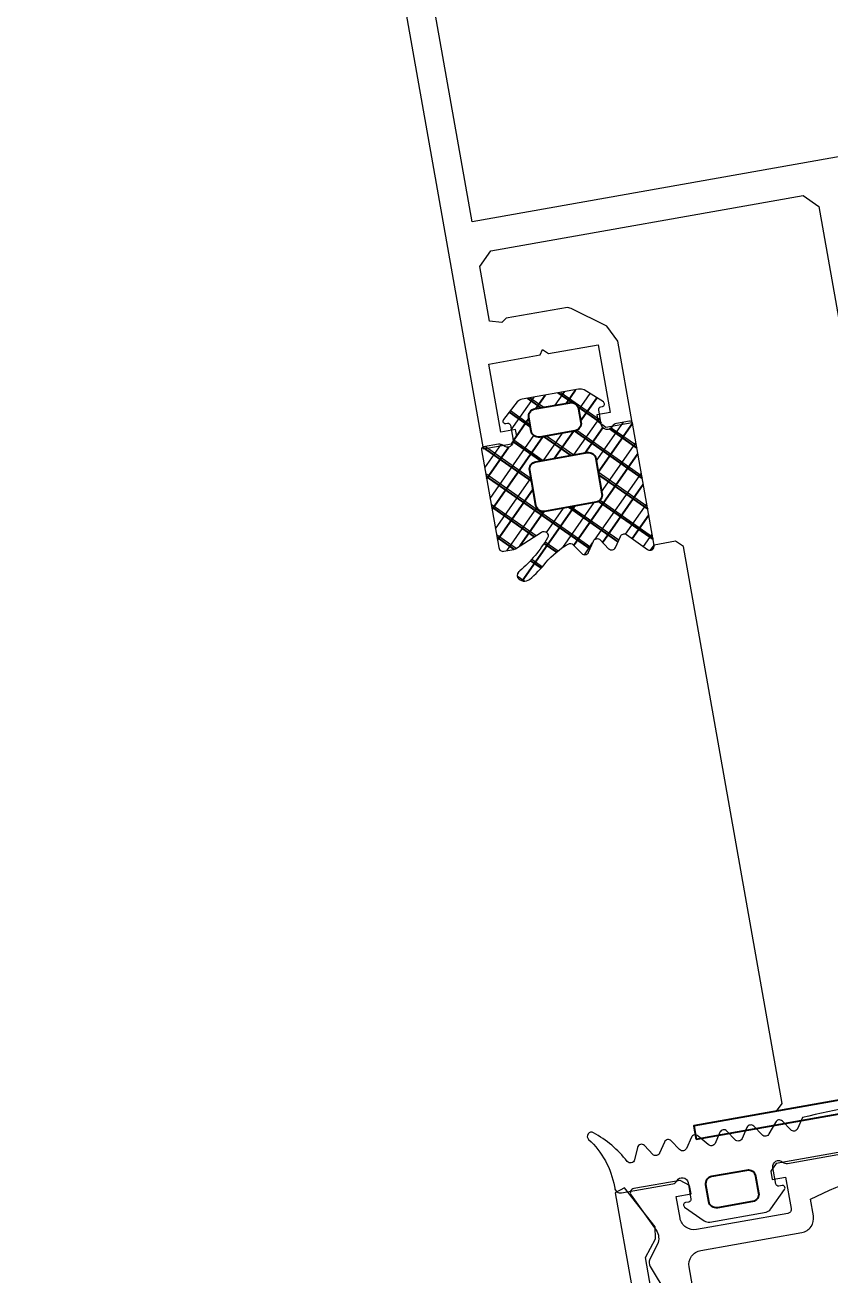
# Model space of a CAD drawing. Header units: millimetres. Extents: x 0 to 8967983, y -224399 to 13801.
# Drawn here: x 69153.3 to 69211.6, y -193892.6 to -193802 of the extents above; entities that cross this region are included whole.
import ezdxf
from ezdxf import colors
from ezdxf.entities.mleader import LeaderData, LeaderLine
from ezdxf.math import Vec2, Vec3

# ---------------------------------------------------------------- set-up
doc = ezdxf.new("R2010")
doc.units = ezdxf.units.MM
doc.header["$LTSCALE"] = 10
doc.layers.add('013', color=7, linetype='Continuous', lineweight=13)
doc.layers.add('АР_Перегородки витражные', color=152, linetype='Continuous', lineweight=13)
doc.layers.add('Архитектура', color=251, linetype='Continuous')
doc.layers.get('0').off()
doc.layers.get('0').freeze()
doc.styles.add('ISOCPEUR', font='isocpeur.TTF', dxfattribs={"width": 0.7})
doc.styles.add('ГОСТ 2.304', font='isocpeur.TTF', dxfattribs={"width": 0.7})
doc.dimstyles.new('СПДС', dxfattribs={"dimscale": 100, "dimtxt": 2.5, "dimasz": 1, "dimexe": 1.5, "dimexo": 0, "dimgap": 1, "dimtad": 1, "dimdec": 0, "dimrnd": 5, "dimtxsty": 'ГОСТ 2.304', "dimblk": 'OBLIQUE', "dimcen": 2.5, "dimdle": 1, "dimadec": 0, "dimazin": 2, "dimtfac": 0.75, "dimtdec": 0, "dimtmove": 1, "dimatfit": 3, "dimfxl": 1, "dimtolj": 1, "dimarcsym": 1})

# ---------------------------------------------------------------- blocks, each defined once
blk = doc.blocks.new('_DOTSMALL')
at = {"color": 0, "linetype": 'ByBlock', "const_width": 0.5}
blk.add_lwpolyline([(-0.0625, 0, 1), (0.0625, 0, 1)], format="xyb", close=True, dxfattribs=at)
blk = doc.blocks.new('стойка витр.')
h = blk.add_hatch()
h.set_pattern_fill('ANSI37', scale=0.5, angle=-69.23283665521843)
h.set_pattern_definition([(335.7671633447816, (-69115.31625940584, 318510.9409690977), (0.6515825639889636, 1.447617495164233), []), (65.76716334478155, (-69115.31625940584, 318510.9409690977), (-1.447617495164233, 0.6515825639889636), [])])
edge = h.paths.add_edge_path()
edge.add_line((-22.69442369043827, 14.13646889062511), (-23.03581465108437, 15.03674084689555))
edge.add_arc((-23.43472203482704, 14.88552442783714), 0.426606969231953, 20.76054121617168, 72.29995807937499)
edge.add_arc((-23.17519432072194, 15.69843630689562), 0.4267278803337561, 110.7639791014305, 252.28796188313498, ccw=False)
edge.add_line((-23.32647754022037, 16.09744767434313), (-22.30045238576713, 16.48652534212306))
edge.add_arc((-22.23557122191811, 16.31559297980009), 0.1828317202011609, 20.74895968860318, 110.7853670150393, ccw=False)
edge.add_line((-22.06459766681655, 16.38036551539699), (-22.02136925791274, 16.26636916297139))
edge.add_arc((-21.85036169383434, 16.33121481389334), 0.1828894349477776, 200.7666051414026, 335.7779732891441)
edge.add_line((-21.68357339510112, 16.25618009645405), (-21.08991230116226, 17.78525728297245))
edge.add_arc((-21.70321396183568, 17.95657679537892), 0.6367804192309714, 344.3928406199507, 381.7248777476984)
edge.add_line((-21.1116628201562, 18.19228116337763), (-22.58147269752226, 22.06827310883818))
edge.add_arc((-23.18057156739388, 21.852472630542), 0.6367804192296693, 19.80944894391843, 57.14148607166609)
edge.add_line((-22.83507592984824, 22.38737642259366), (-24.29334917705273, 23.13834224954917))
edge.add_arc((-24.36844682475663, 22.97158227615987), 0.1828894349476184, 65.75635339884347, 200.7677215648203)
edge.add_line((-24.53945312526776, 22.90673329312267), (-24.49622471639304, 22.79273694081348))
edge.add_arc((-24.66715707872659, 22.7278557770023), 0.1828317201976129, -69.25104032206309, 20.78536700277641, ccw=False)
edge.add_line((-24.60238454316277, 22.55688222189201), (-25.62840969761601, 22.16780455411208))
edge.add_arc((-25.77973726672901, 22.56679910380675), 0.4267278803402734, 149.2463648073436, 290.7703475895543, ccw=False)
edge.add_arc((-26.51302534269302, 23.00322659508151), 0.4266069692186295, 329.2343686070108, 380.7737854734352)
edge.add_line((-26.11415292418678, 23.1545352198882), (-26.50320860397187, 24.18050239048171))
edge.add_arc((-26.6741821590871, 24.11572985494814), 0.1828317201915107, 20.74895966852365, 110.7853670116034)
edge.add_line((-26.73906332292245, 24.28666221726598), (-33.46508004333009, 21.73609814226074))
edge.add_arc((-33.37260125833668, 21.44478009969028), 0.3056444463767395, 107.6120180140902, 200.6882886899978)
edge.add_line((-33.6585366082727, 21.33680091994756), (-33.39916615508264, 20.65282280623796))
edge.add_arc((-33.11489203283651, 20.76049792175978), 0.3039830703862393, 200.7452912846324, 225.8123610097134)
edge.add_line((-33.32677140043234, 20.54252351805917), (-31.79381202385412, 18.90709041146329))
edge.add_arc((-32.0063560722166, 18.68866847666476), 0.3047673113958362, -108.86283880448178, 45.781400895661875, ccw=False)
edge.add_arc((-28.70749382052437, 27.75544220980088), 9.952967568180252, 231.9543329511108, 250.0411665169116, ccw=False)
edge.add_arc((-35.13741779119496, 19.64784166335459), 0.4002801790554734, 42.30928712460122, 119.2250395725891)
edge.add_arc((-34.91139847875967, 19.56672148584141), 0.6024183835395109, 134.3950067436913, 228.6478049676944)
edge.add_arc((-28.53884731806517, 27.80771469972205), 11.01872594929672, 232.0873456721725, 240.8889416158169)
edge.add_arc((-36.88860151399224, 12.8729826853881), 6.091684827127049, 40.75890454826748, 60.61437004968877, ccw=False)
edge.add_arc((-32.50226594848368, 16.64775385941913), 0.3047655738188228, -34.89587558046088, 41.60271899476669, ccw=False)
edge.add_line((-32.25229934006347, 16.47340148731018), (-32.76342180219945, 15.75802363698313))
edge.add_arc((-32.51342051808022, 15.58368567090239), 0.3047857747310843, 145.1100748179471, 256.4242518685471)
edge.add_line((-32.58496309185284, 15.28741547561367), (-31.72801335877739, 15.09082250765641))
edge.add_arc((-31.79955593254474, 14.79455231235153), 0.3047857747455557, -34.88992517811971, 76.42425187022229, ccw=False)
edge.add_line((-31.54955464840168, 14.62021434627968), (-32.06065512256464, 13.90477851201285))
edge.add_arc((-31.81065383841726, 13.73044054594722), 0.304785774745541, 145.1100748233031, 256.4242518693868)
edge.add_line((-31.88219641218893, 13.4341703506434), (-31.02524667911348, 13.23757738269342))
edge.add_arc((-31.09682011228135, 12.94126594878393), 0.3048331054871362, -24.2246592297883, 76.42043308581259, ccw=False)
edge.add_line((-30.81882951050648, 12.81618818287097), (-31.59985344059533, 11.12048939903616))
edge.add_arc((-31.32187980059053, 10.99539431777895), 0.3048247429134716, 155.7710645559098, 290.7402899417831)
edge.add_line((-31.21393143609748, 10.71032366952568), (-22.80062470957637, 13.90072279884771))
edge.add_arc((-22.86539724513609, 14.07169635396312), 0.1828317202009504, 290.7489596761703, 380.7489600455551)
edge = h.paths.add_edge_path(flags=16)
edge.add_line((-23.10434971895302, 21.04022295145114), (-22.19142218885827, 18.63276889372355))
edge.add_arc((-22.69773797682865, 18.4407695405971), 0.5414973949605305, -69.23283665472542, 20.767163345274582, ccw=False)
edge.add_line((-22.5057386237022, 17.93445375262672), (-23.43116100440966, 17.58352553217992))
edge.add_arc((-23.62316035752519, 18.08984132014666), 0.5414973949532591, 200.7671633443313, 290.7671633443313, ccw=False)
edge.add_line((-24.12947614549194, 17.89784196703113), (-25.04240367558668, 20.30529602475872))
edge.add_arc((-24.53608788761267, 20.4972953778888), 0.541497394965222, 110.76716334549809, 200.7671633454981, ccw=False)
edge.add_line((-24.72808724074275, 21.00361116586282), (-23.80266486003529, 21.35453938630963))
edge.add_arc((-23.6106655069234, 20.84822359833925), 0.5414973949553709, 20.767163343835023, 110.767163343835, ccw=False)
edge = h.paths.add_edge_path(flags=16)
edge.add_line((-26.85119390953332, 20.26120087689196), (-25.51269974335446, 16.73149769075098))
edge.add_arc((-26.01901553132848, 16.5394983376209), 0.541497394965222, -69.23283665450191, 20.76716334549809, ccw=False)
edge.add_line((-25.82701617819839, 16.03318254964688), (-28.23444912247942, 15.12026302596496))
edge.add_arc((-28.4264484756095, 15.62657881394625), 0.5414973949720253, 200.7671633452251, 290.76716334522513, ccw=False)
edge.add_line((-28.9327642635908, 15.43457946081617), (-30.27125842979876, 18.96428264696442))
edge.add_arc((-29.76494264181383, 19.15628200007632), 0.5414973949689773, 110.76716334328901, 200.767163343289, ccw=False)
edge.add_line((-29.95694199492573, 19.66259778806125), (-27.5495090506447, 20.57551731175045))
edge.add_arc((-27.35750969751825, 20.06920152376551), 0.541497394974137, 20.767163344728715, 110.76716334472869, ccw=False)
at = {"lineweight": 0, "ltscale": 100, "transparency": 33554687}
for points in [[(65.92687011216185, 59.2824299609274), (-26.6419368966599, 24.17953274302999), (-25.90703195796232, 22.24153677027789), (-25.27813291337225, 21.95846499659092), (-24.82208952034125, 22.13140062004823), (-25.21116718812846, 23.15742577453057), (-20.53714279274573, 24.92985650197079), (-19.19699615391437, 21.39579562939616), (-18.76855027934653, 21.29748815141647), (-18.98085410959902, 20.82581386800302), (-17.68393587967148, 17.40574934773758), (-22.35796027505421, 15.63331862029736), (-22.70380953396671, 16.54534742246324), (-23.1598529269977, 16.37241179900593), (-23.44292470067739, 15.74351275440858), (-22.75122618288151, 13.91945515007683), (-17.16517298531835, 16.03773513642955), (-16.24131551088067, 17.04008095841709), (-15.46667035139399, 19.81128934778826), (-15.4391308168415, 20.08251046122314), (-17.03864790883381, 24.30054944750736), (-17.39634782800567, 24.5561396704943), (-17.47095398549573, 25.44057095424068), (-13.70890040838276, 26.86717441076325), (-12.4510803312005, 26.30097287951503), (-4.305940852005733, 4.821667629301373), (-4.8720624113339, 3.563811556159635), (-32.68827406296623, -6.984337978748954)], [(-69.8438361948356, -5.633594956780144), (-69.21493715024553, -5.916666730459838), (-30.90838462579995, 8.609511357899464), (-30.62531285212026, 9.238410402496811), (-31.1873041553481, 10.72042096611403)], [(-87.1591497787449, -0.2033993985096458), (-82.02911098225741, 1.741955958394101), (-80.54324021661887, 1.262233232868311), (-79.70200834979187, 1.450846736610401), (-77.34320693471818, 4.170836259007046), (-77.83057009245385, 4.768357554989052), (-90.48468705118285, -0.0301937209587777)]]:
    blk.add_lwpolyline(points, dxfattribs=at)
blk.add_lwpolyline([(63.8117502759269, 56.26367979055794), (85.07351613373612, 0.1949089383633691), (10.63088292890461, -28.03438542609365), (-10.63088292890461, 28.03438542610093)], close=True, dxfattribs=at)
at = {"color": 7, "lineweight": 0, "ltscale": 100, "transparency": 33554687}
blk.add_lwpolyline([(-22.69442369043827, 14.13646889062511), (-23.03581465108437, 15.03674084689555, 0.2287523810762611), (-23.30501911480678, 15.29193636016134, -0.7101639231358212), (-23.32647754022037, 16.09744767434313), (-22.30045238576713, 16.48652534212306, -0.4143996870914876), (-22.06459766681655, 16.38036551539699), (-22.02136925791274, 16.26636916297139, 0.6682503890445888), (-21.68357339510112, 16.25618009645405), (-21.08991230116226, 17.78525728297245, 0.1643479059441302), (-21.1116628201562, 18.19228116337763), (-22.58147269752226, 22.06827310883818, 0.1643479059441302), (-22.83507592984824, 22.38737642259366), (-24.29334917705273, 23.13834224954917, 0.6682503891596868), (-24.53945312526776, 22.90673329312267), (-24.49622471639304, 22.79273694081348, -0.4143996870833266), (-24.60238454316277, 22.55688222189201), (-25.62840969761601, 22.16780455411208, -0.7101639231391418), (-26.14645609946456, 22.78500538597291, 0.2287523810910513), (-26.11415292418678, 23.1545352198882), (-26.50320860397187, 24.18050239048171, 0.4143996871765861), (-26.73906332292245, 24.28666221726598), (-33.46508004333009, 21.73609814226074, 0.4300281847644905), (-33.6585366082727, 21.33680091994756), (-33.39916615508264, 20.65282280623796, 0.1098139781175365), (-33.32677140043234, 20.54252351805917), (-31.79381202385412, 18.90709041146329, -0.8000358277039689), (-32.10488848172827, 18.40026861818478, -0.07908294790216032), (-34.84140179419774, 19.91728321780829, 0.3488032577412263), (-35.33285102594527, 19.99716969329165, 0.4361245879823007), (-35.30940773655311, 19.11450854978466, 0.03842309887939363), (-33.89950172111276, 18.18089248692559, -0.08685322061285544), (-32.2743724368047, 16.85010652759956, -0.3467629046601076), (-32.25229934006347, 16.47340148731018), (-32.76342180219945, 15.75802363698313, 0.5278770357902526), (-32.58496309185284, 15.28741547561367), (-31.72801335877739, 15.09082250765641, -0.5278770357776507), (-31.54955464840168, 14.62021434627968), (-32.06065512256464, 13.90477851201285, 0.5278770357650493), (-31.88219641218893, 13.4341703506434), (-31.02524667911348, 13.23757738269342, -0.4697389635461835), (-30.81882951050648, 12.81618818287097), (-31.59985344059533, 11.12048939903616, 0.667984424932516), (-31.21393143609748, 10.71032366952568), (-22.80062470957637, 13.90072279884771, 0.4142135642613711)], format="xyb", close=True, dxfattribs=at)
for points in [[(-26.73906332292245, 24.28666221726598), (-26.73906332292245, 24.28666221726598)], [(-22.80062470957637, 13.90072279884771), (-22.80062470957637, 13.90072279884771)], [(-72.00534459005576, 0.06645459306309931), (-72.91737339223619, -0.2793946658493951)]]:
    blk.add_lwpolyline(points, dxfattribs=at)
at = {"color": 7}
for points in [[(-23.10434971895302, 21.04022295145114), (-22.19142218885827, 18.63276889372355, -0.414213562373095), (-22.5057386237022, 17.93445375262672), (-23.43116100440966, 17.58352553217992, -0.414213562373095), (-24.12947614549194, 17.89784196703113), (-25.04240367558668, 20.30529602475872, -0.414213562373095), (-24.72808724074275, 21.00361116586282), (-23.80266486003529, 21.35453938630963, -0.414213562373095)], [(-26.85119390953332, 20.26120087689196), (-25.51269974335446, 16.73149769075098, -0.414213562373095), (-25.82701617819839, 16.03318254964688), (-28.23444912247942, 15.12026302596496, -0.414213562373095), (-28.9327642635908, 15.43457946081617), (-30.27125842979876, 18.96428264696442, -0.414213562373095), (-29.95694199492573, 19.66259778806125), (-27.5495090506447, 20.57551731175045, -0.414213562373095)], [(-75.33468511578394, -1.905527627641277), (-74.42175758568919, -4.312981685368868, -0.414213562373095), (-74.73607402053312, -5.011296826465696), (-75.88953189010499, -5.44869808882504, -0.414213562373095), (-76.58784703121637, -5.134381653973833), (-77.50077456128201, -2.726927596246242, -0.414213562373095), (-77.18645812643808, -2.028612455142138), (-76.03300025686622, -1.591211192782794, -0.414213562373095)]]:
    blk.add_lwpolyline(points, format="xyb", close=True, dxfattribs=at)
at = {"color": 7, "lineweight": 0, "ltscale": 100, "transparency": 33554687}
blk.add_lwpolyline([(-67.28408048482379, -14.56993261339812, 0.03540799054371244), (-69.94453478069045, -7.554127657436766), (-70.80145552181057, -7.357523695485725, -0.527867958552825), (-70.9799117797229, -6.88692200143123), (-70.46881830951315, -6.171555145097955, 0.5278679585528249), (-70.64727456742548, -5.700953451043461), (-71.54744570542243, -5.39029515288712, -0.527867958552825), (-71.72590196330566, -4.91969345882535), (-71.21480849309592, -4.20432660249935, 0.5278679585528249), (-71.39326475097914, -3.733724908495788), (-72.25018549209926, -3.537120946544746, -0.527867958552825), (-72.4286417500116, -3.066519252482976), (-71.91757026780397, -2.351094412268139, 0.5278679585717272), (-72.0960265256872, -1.880492718206369), (-72.95294726680731, -1.683888756255328, -0.5278679585717273), (-73.13140352474875, -1.213287062200834), (-72.66353846338461, -0.3839238536165794, 0.5278679585528249), (-72.84199472126784, 0.08667784044519067), (-73.69893745039008, 0.2833397862850688, -0.5278679585717273), (-73.8773937083024, 0.753941480339563), (-73.36630023809266, 1.469308336665563, 0.5278679585717272), (-73.5447564960632, 1.939910030763713), (-74.40167723721243, 2.136513992714754, -0.5278679585528251), (-74.58013349509565, 2.607115686776524), (-74.06369480097783, 3.308391450875206, 0.5779496213016146), (-74.28822709678207, 3.786457927264564), (-75.21591578132939, 3.825837128097191, -0.615333828900983), (-75.41972296024323, 4.330405631961185, 0.1014034095220688), (-73.83454927545972, 7.11715754520992, 0.8870851218243345), (-74.38353605600423, 7.372048574252403, -0.1649969122064492), (-77.37516639285604, 4.905523520799761), (-77.48916274512885, 4.862295111939602, 0.4143043114941015), (-77.73690205768798, 4.311953389369592), (-76.39677740688785, 0.7779505007420084, 0.2286961432583318), (-76.12757003956358, 0.5227576163306367, -0.3190489133936659), (-75.8308042481076, 0.1276532846095506, -0.3190018552396916), (-76.10608007785049, -0.2827473570214352), (-77.2460725926212, -0.7150424396677408, -0.4143996870833266), (-77.48192731157178, -0.6088826129343943), (-77.5683841292921, -0.380889908366953, 0.6683385997492722), (-77.90615079682902, -0.370689789611788), (-78.61388821495348, -1.942959389103635, 0.1988829373258806), (-78.62659800215624, -2.362689632165711), (-77.15678812476108, -6.238681577618991, 0.1988829373551211), (-76.86896414318471, -6.544446800158767), (-75.29665854779887, -7.25210424636316, 0.6683385997492723), (-75.05058378231479, -7.020506375207333), (-75.13704060006421, -6.792513670639892, -0.4143996870833266), (-75.03088077326538, -6.556658951718418), (-73.89088825849467, -6.124363869072113, -0.7102015621310012), (-73.37286607688293, -6.741579856578028, 0.2286961432583318), (-73.40517316877958, -7.111109647914418), (-70.10181337440736, -15.82230158713355, 0.414362099440266)], format="xyb", dxfattribs=at)
at = {"lineweight": 0, "ltscale": 100, "transparency": 33554687}
for points in [[(-85.63532520958688, -2.84412238272489), (-82.10129332900397, -1.503986737930973, -0.4143260923197836), (-80.76472567670862, -2.105611734441482), (-78.12768279598095, -9.059679143334506, 0.4143260923033303), (-76.7911151413573, -9.661304145942267), (-75.65109363460215, -9.228998069294903, -0.08279896819570452), (-71.78454054114991, -16.33338165576424)], [(-59.28629948117305, -43.93455252060812), (-73.55412178576807, -6.30930235532287), (-74.18304982228437, -6.026241575636959), (-74.75303158370662, -6.242383619959583), (-74.40718232482322, -7.154412422125461), (-76.57319999407628, -7.975785172551696, -0.414362099391309), (-76.9662925209559, -7.798852029714908), (-79.34394296052051, -1.52882071842032, -0.4143260923197838), (-78.74236241533072, -0.1922330582674476), (-77.26035185172805, 0.3697582449676702), (-76.87127418394084, -0.6562669095073943), (-76.3012924225186, -0.4401248651847709), (-76.06142006575828, 0.3027815256646136), (-77.27188147796551, 3.494853341355338, 0.5512236456822476), (-77.7769173583074, 3.597680757055059), (-79.92338595120236, 1.349376512123854, -0.2673491356416615), (-80.91622193696094, 1.059369939495809), (-82.0875922003761, 1.397509788286698, 0.2496293600316565), (-82.58705019962508, 1.269536347390385), (-86.19986947378493, -1.925987660470128, 0.8270430078467679)]]:
    blk.add_lwpolyline(points, format="xyb", dxfattribs=at)
blk.add_lwpolyline([(-72.91737339223619, -0.2793946658493951), (-54.81141330953687, -48.02608389785019), (-53.89938450735644, -47.68023463893769), (-72.00534459005576, 0.06645459306309931)], close=True)
at = {"color": 7, "lineweight": 0, "ltscale": 100, "transparency": 33554687}
blk.add_arc((-33.37357679728302, 21.44486016019073), 0.304760386648688, 110.7561904730667, 200.7778938289061, dxfattribs=at)
blk = doc.blocks.new('A$Cf7573d2c')
h = blk.add_hatch()
h.set_pattern_fill('ANSI37', color=5, scale=0.4999999999999999, angle=11.05056813833426)
h.set_pattern_definition([(56.05056813833426, (-325577.5326109263, -14427.20117750167), (-1.316880116997287, 0.8865568269756945), []), (146.0505681383342, (-325577.5326109263, -14427.20117750167), (-0.8865568269756945, -1.316880116997287), [])])
edge = h.paths.add_edge_path()
edge.add_line((11.41465996426996, -79.99643199487764), (10.46968452970032, -80.18098228986491))
edge.add_arc((10.55140614984776, -80.59968872998178), 0.4266069692291248, 101.043946010946, 152.583362874149)
edge.add_arc((9.793957552359752, -80.20668493908093), 0.4267278803342317, 191.0473838945442, 332.5713666762502, ccw=False)
edge.add_line((9.375137345981784, -80.28845485154307), (9.164808407542296, -79.21148187752988))
edge.add_arc((9.344238991408933, -79.17638054589366), 0.1828317201947123, 101.03236448459671, 191.0687718110337, ccw=False)
edge.add_line((9.30925168201793, -78.99692769389367), (9.428908583358862, -78.97355913252977))
edge.add_arc((9.39385494741606, -78.79406041936467), 0.182889434962051, 281.0500099214912, 416.0613780692319)
edge.add_line((9.495962937711738, -78.64232873599394), (8.089016010286286, -77.79911412490765))
edge.add_arc((7.816644230628035, -78.3747033152498), 0.6367804192914093, 64.67624541442503, 102.008282542173)
edge.add_line((7.684160098433495, -77.75185722101014), (3.615703731076792, -78.54641207955137))
edge.add_arc((3.727295635401254, -79.173338350509), 0.636780419240097, 100.0928537358094, 137.4248908635568)
edge.add_line((3.258376220357604, -78.74252065760083), (2.272063397220336, -80.0531302683521))
edge.add_arc((2.423756540580288, -80.15529550549245), 0.182889434966498, 146.039758200854, 281.0511263668317)
edge.add_line((2.458813674165867, -80.33479353558505), (2.578470575390384, -80.31142497422115))
edge.add_arc((2.613571906944562, -80.49085555806899), 0.182831720160508, 11.03236446209769, 101.06877178693532, ccw=False)
edge.add_line((2.79302475892473, -80.455868248755), (3.003353697480634, -81.53284122276818))
edge.add_arc((2.584542582461389, -81.6146576870381), 0.4267278803749458, -130.47023040168227, 11.053752380527897, ccw=False)
edge.add_arc((2.030615204991726, -82.2637684772957), 0.4266069692120041, 49.5177734016168, 101.0571902680406)
edge.add_line((1.948796800570562, -81.84508093881595), (0.8718846896663308, -82.0553979909455))
edge.add_arc((0.9068719990261886, -82.23485084292453), 0.1828317201681706, 101.0323644762739, 191.0687718193541)
edge.add_line((0.7274414151906967, -82.2699521745817), (2.106234080158174, -89.32995279858005))
edge.add_arc((2.408981151662215, -89.28796782188036), 0.3056444463306128, 187.8954228019012, 280.9716934778102)
edge.add_line((2.467152627417818, -89.58802549463871), (3.185094034764916, -89.44781412654265))
edge.add_arc((3.126941887751211, -89.14944516903338), 0.3039830702645643, 281.0286960890925, 306.0957658141734)
edge.add_line((3.306029453873634, -89.39507365001191), (5.176726684905589, -88.1601251628017))
edge.add_arc((5.356143180744712, -88.40648432158397), 0.3047673113952634, -28.579434009353804, 126.06480569078869, ccw=False)
edge.add_arc((-3.023799238718447, -83.6247018996756), 9.952967568203494, 312.237737744563, 330.32457131036375, ccw=False)
edge.add_arc((3.882285149072121, -91.33074545772703), 0.4002801790518057, 122.5926919233885, 199.5084443713766)
edge.add_arc((4.000388008000102, -91.12165952445687), 0.6024183835289821, 214.6784115371002, 308.9312097611028)
edge.add_arc((-3.046858568287144, -83.44965241108206), 11.01872594965999, 312.3707504643666, 321.172346408011)
edge.add_arc((10.26440043355916, -94.20023375649555), 6.09168482694455, 121.0423093429209, 140.8977748443422, ccw=False)
edge.add_arc((7.284082988952713, -89.23973528991692), 0.3047655738078916, 45.38752921329251, 121.88612378851909, ccw=False)
edge.add_line((7.498122293618508, -89.02278084530553), (8.116973152966239, -89.64730887029145))
edge.add_arc((8.331004110641391, -89.43031781604256), 0.3047857747129765, 225.3934796127387, 336.7076566633418)
edge.add_line((8.610949610476382, -89.55083704931894), (8.949353960924782, -88.73936053352372))
edge.add_arc((9.229299460771111, -88.8598797667927), 0.3047857747204645, 45.393479617120875, 156.7076566654631, ccw=False)
edge.add_line((9.443330418434925, -88.64288871252211), (10.06224214087706, -89.26740485119808))
edge.add_arc((10.27627309859769, -89.05041379688058), 0.304785774793757, 225.3934796157099, 336.7076566617938)
edge.add_line((10.55621859850362, -89.17093303019647), (10.8946229488356, -88.35945651440124))
edge.add_arc((11.17460388746825, -88.48001312446931), 0.3048331055327169, 56.058745561357625, 156.7038378769572, ccw=False)
edge.add_line((11.34480519453064, -88.22712038573809), (12.88436133123469, -89.28313158194942))
edge.add_arc((13.05457684253595, -89.03025848406948), 0.3048247429572407, 236.0544693444964, 371.0236947303713)
edge.add_line((13.35377701732796, -88.97197144156962), (11.6291001267964, -80.14089753731969))
edge.add_arc((11.44964727477784, -80.17588484667064), 0.1828317202052636, 11.03236447116439, 101.0323648405485)
edge = h.paths.add_edge_path(flags=16)
edge.add_line((4.540757622104138, -79.23529726907145), (7.067755079362541, -78.74178377749922))
edge.add_arc((7.171546747355023, -79.27324094260985), 0.5414973949079368, 11.050568135283015, 101.05056813528307, ccw=False)
edge.add_line((7.703003912465647, -79.16944927461736), (7.892709892010316, -80.14082399115432))
edge.add_arc((7.361252726892417, -80.24461565921229), 0.5414973949276295, -78.94943185806409, 11.050568141935912, ccw=False)
edge.add_line((7.465044394950382, -80.77607282433019), (4.938046937691979, -81.26958631591697))
edge.add_arc((4.834255269641289, -80.73812915074814), 0.5414973949762222, 191.0505681401473, 281.05056814014733, ccw=False)
edge.add_line((4.302798104472458, -80.84192081879883), (4.113092124927789, -79.87054610224732))
edge.add_arc((4.644549290103896, -79.76675443424756), 0.5414973949736009, 101.05056813471049, 191.0505681347106, ccw=False)
edge = h.paths.add_edge_path(flags=16)
edge.add_line((4.676231182878837, -83.05987093099975), (8.381203640135936, -82.33630316946073))
edge.add_arc((8.484995308186626, -82.86776033462957), 0.5414973949762222, 11.050568140147277, 101.05056814014728, ccw=False)
edge.add_line((9.016452473355457, -82.76396866657888), (9.509961636853404, -85.29094396196888))
edge.add_arc((8.978504471662745, -85.39473562998319), 0.5414973949906723, -78.94943186407329, 11.05056813592671, ccw=False)
edge.add_line((9.082296139677055, -85.92619279517385), (5.37732368230354, -86.64976055674197))
edge.add_arc((5.27353201432561, -86.11830339161679), 0.5414973949194297, 191.0505681334767, 281.05056813347676, ccw=False)
edge.add_line((4.742074849200435, -86.22209505959472), (4.248565685702488, -83.69511976420472))
edge.add_arc((4.780022850893147, -83.59132809619041), 0.5414973949906723, 101.05056813592671, 191.0505681359266, ccw=False)
at = {"color": 5, "lineweight": 0, "ltscale": 100, "transparency": 33554687}
for points in [[(-18.12661785061937, 14.97306006058352), (0.8494265772169456, -82.19229982656543), (2.883654761011712, -81.79502239728754), (3.268808120395988, -81.22292054705031), (3.175321988761425, -80.74423207908694), (2.098349014646374, -80.95456101758464), (1.140202340320684, -76.04844547851826), (4.849748867331073, -75.3239844176278), (5.018956985673867, -74.91827659131377), (5.448033373337239, -75.20714161088108), (9.037922999123111, -74.50604911138362), (9.996069673448801, -79.41216465045), (9.038753600558266, -79.5991250275838), (9.132239732309245, -80.07781349554716), (9.704341582604684, -80.4629668550042), (11.61897372815292, -80.08904610075115), (10.47386667667888, -74.225614488867), (9.64182380773127, -73.14583930670051), (7.041110076359473, -71.91459637857042), (6.778427712619305, -71.84167660005915), (2.350939778378233, -72.70634902901656), (2.038645334308967, -73.01578040185268), (1.154309903038666, -72.94004652887816), (0.383111719507724, -68.9911861994915), (1.153479301603511, -67.84697061266343), (23.69935076951515, -63.44384321071266), (24.84361533320043, -64.21413804324402), (30.5457701429259, -93.41157833833131)], [(11.6291001267964, -80.14089753731969), (11.6291001267964, -80.14089753731969)], [(0.7274414151906967, -82.2699521745817), (0.7274414151906967, -82.2699521745817)], [(22.94347876822576, -129.8061585653631), (23.32863212761004, -129.2340567151259), (15.4760210152017, -89.0253721447516), (14.90391916502267, -88.64021878529456), (13.34831858612597, -88.94402196916053)], [(14.66879154986236, -145.9565969417163), (13.61716468690429, -140.5718233662192), (14.34078325994778, -139.1882331138622), (14.29685428855009, -138.3272358124523), (12.01399044063874, -135.5432063999469), (11.34278615599032, -135.9227315704484), (13.93680344289169, -149.2051953730988)], [(16.96039025508799, -130.9746341781865), (17.14735063223634, -131.9319502510043)]]:
    blk.add_lwpolyline(points, dxfattribs=at)
blk.add_lwpolyline([(-15.50815186044201, 12.37879323330708), (43.34474334609695, 23.8725514558173), (58.60503199696541, -54.26656991802156), (-0.247863209573552, -65.76032814054633)], close=True, dxfattribs=at)
blk.add_lwpolyline([(11.41465996426996, -79.99643199487764), (10.46968452970032, -80.18098228986491, 0.2287523810762611), (10.17271494236775, -80.40325432471582, -0.7101639231358212), (9.375137345981784, -80.28845485154307), (9.164808407542296, -79.21148187752988, -0.4143996870914876), (9.30925168201793, -78.99692769389367), (9.428908583358862, -78.97355913252977, 0.6682503890445888), (9.495962937711738, -78.64232873599394), (8.089016010286286, -77.79911412490765, 0.1643479059441302), (7.684160098433495, -77.75185722101014), (3.615703731076792, -78.54641207955137, 0.1643479059441302), (3.258376220357604, -78.74252065760083), (2.272063397220336, -80.0531302683521, 0.6682503891596868), (2.458813674165867, -80.33479353558505), (2.578470575390384, -80.31142497422115, -0.4143996870833266), (2.79302475892473, -80.455868248755), (3.003353697480634, -81.53284122276818, -0.7101639231391418), (2.307573626632802, -81.9392880636151, 0.2287523810910513), (1.948796800570562, -81.84508093881595), (0.8718846896663308, -82.0553979909455, 0.4143996871765861), (0.7274414151906967, -82.2699521745817), (2.106234080158174, -89.32995279858005, 0.4300281847644905), (2.467152627417818, -89.58802549463871), (3.185094034764916, -89.44781412654265, 0.1098139781175365), (3.306029453873634, -89.39507365001191), (5.176726684905589, -88.1601251628017, -0.8000358277039689), (5.623776040622033, -88.55227789623314, -0.07908294790216032), (3.666668896563351, -90.99350095681439, 0.3488032577412263), (3.504984140978195, -91.46441733597021, 0.4361245879823007), (4.378939818707295, -91.59028137139103, 0.03842309887939363), (5.537119518499821, -90.3581719166832, -0.08685322061285544), (7.123095843824558, -88.98095895003644, -0.3467629046601076), (7.498122293618508, -89.02278084530553), (8.116973152966239, -89.64730887029145, 0.5278770357902526), (8.610949610476382, -89.55083704931894), (8.949353960924782, -88.73936053352372, -0.5278770357776507), (9.443330418434925, -88.64288871252211), (10.06224214087706, -89.26740485119808, 0.5278770357650493), (10.55621859850362, -89.17093303019647), (10.8946229488356, -88.35945651440124, -0.4697389635461835), (11.34480519453064, -88.22712038573809), (12.88436133123469, -89.28313158194942, 0.667984424932516), (13.35377701732796, -88.97197144156962), (11.6291001267964, -80.14089753731969, 0.4142135642613711)], format="xyb", close=True, dxfattribs=at)
at = {"color": 5}
for points in [[(4.540757622104138, -79.23529726907145), (7.067755079362541, -78.74178377749922, -0.414213562373095), (7.703003912465647, -79.16944927461736), (7.892709892010316, -80.14082399115432, -0.414213562373095), (7.465044394950382, -80.77607282433019), (4.938046937691979, -81.26958631591697, -0.414213562373095), (4.302798104472458, -80.84192081879883), (4.113092124927789, -79.87054610224732, -0.414213562373095)], [(4.676231182878837, -83.05987093099975), (8.381203640135936, -82.33630316946073, -0.414213562373095), (9.016452473355457, -82.76396866657888), (9.509961636853404, -85.29094396196888, -0.414213562373095), (9.082296139677055, -85.92619279517385), (5.37732368230354, -86.64976055674197, -0.414213562373095), (4.742074849200435, -86.22209505959472), (4.248565685702488, -83.69511976420472, -0.414213562373095)], [(18.34217463084497, -134.5890351180569), (20.86917208810337, -134.0955216264847, -0.414213562373095), (21.50442092120647, -134.5231871236028), (21.74087279406376, -135.7339205513417, -0.414213562373095), (21.31320729688741, -136.3691693845467), (18.78620983962901, -136.8626828761044, -0.414213562373095), (18.15096100640949, -136.4350173789717), (17.91450913366862, -135.2242839512328, -0.414213562373095)]]:
    blk.add_lwpolyline(points, format="xyb", close=True, dxfattribs=at)
blk.add_lwpolyline([(17.14735063223634, -131.9319502510043), (67.26492687151767, -122.1441683250596), (67.07796649448574, -121.1868522522418), (16.96039025508799, -130.9746341781865)], close=True, dxfattribs=at)
at = {"color": 5, "lineweight": 0, "ltscale": 100, "transparency": 33554687}
for points in [[(17.5288156735478, -144.9003198907303), (16.80436055595055, -141.1908037953544, -0.4143260923197836), (17.622934052255, -139.9749488876405), (24.92230934184045, -138.5494072136207, 0.4143260923033303), (25.74088284466416, -137.3335523046553), (25.50718534481712, -136.1369224294031, -0.08279896819570452), (33.1622308997903, -133.5248779198446)], [(62.47684169723652, -125.8643128953117), (22.98328991362359, -133.5772611531283), (22.59814249735791, -134.1493934348982), (22.71498530404642, -134.7476779409481), (23.67230137682054, -134.5607175638434), (24.11632187198848, -136.834289981547, -0.414362099391309), (23.87558276008349, -137.1918815805984), (17.29420974093955, -138.4772000001831, -0.4143260923197838), (16.07832761004101, -137.6586669406242), (15.77452442620415, -136.1030663617421), (16.85149740020279, -135.892737423259), (16.73465459351428, -135.2944529171946), (16.04288989887573, -134.9326376875397), (12.69231407553889, -135.586993064353, 0.5512236456822476), (12.50572439120151, -136.0674293322809), (14.35950590821449, -138.5625632936571, -0.2673491356416615), (14.4777864611242, -139.5901024985506), (13.94679948792327, -140.6875995079026, 0.2496293600316565), (13.988641141681, -141.2014912966988), (16.52857105073053, -145.3018074856955, 0.8270430078467679)], [(32.18364376563113, -128.7913527572819, 0.03540799054371244), (24.8194653185783, -130.2295502542984), (24.4810550250113, -131.0409963385318, -0.527867958552825), (23.9870853559114, -131.1374668337667), (23.36824043979868, -130.5129692403134, 0.5278679585528249), (22.87427077069879, -130.6094397355482), (22.41614271281287, -131.4442662674846, -0.527867958552825), (21.92217304371297, -131.5407367626904), (21.30332812760025, -130.9162391692516, 0.5278679585528249), (20.80935845850036, -131.0127096644574), (20.47094816493336, -131.8241557486908, -0.527867958552825), (19.97697849583346, -131.9206262439257), (19.35807271662634, -131.296140536826, 0.5278679585717272), (18.86410304752644, -131.3926110320317), (18.52569275395945, -132.2040571162652, -0.5278679585717273), (18.03172308485955, -132.3005276115291), (17.29322126752231, -131.6993985794252, 0.5278679585528249), (16.79925159842242, -131.7958690746309), (16.46078044176102, -132.6073270452034, -0.5278679585717273), (15.96681077266112, -132.7037975404382), (15.3479658565484, -132.0792999469995, 0.5278679585717272), (14.8539961874485, -132.175770442278), (14.51558589376509, -132.9872165265406, -0.5278679585528251), (14.02161622478161, -133.0836870217463), (13.41756239836104, -132.4562991059211, 0.5779496213016146), (12.90845855453517, -132.5969247933826), (12.71307372348383, -133.5046592174767, -0.615333828900983), (12.18134591274429, -133.6203842212853, 0.1014034095220688), (9.702108483761549, -131.5876167461684, 0.8870851218243345), (9.358218787820078, -132.0857089052442, -0.1649969122064492), (11.28444858861621, -135.4507106386882), (11.30781715002377, -135.5703675398981, 0.4143043114941015), (11.80845184403006, -135.9074367935682), (15.51793750782963, -135.1829876190459, 0.2286961432583318), (15.81490499409847, -134.9607122785674, -0.3190489133936659), (16.25442801520694, -134.7348873865558, -0.3190018552396916), (16.61248166311998, -135.0754795976682), (16.84617321973201, -136.272079041315, -0.4143996870833266), (16.70172994525637, -136.4866332249512), (16.46241614292376, -136.5333703476499, 0.6683385997492722), (16.39535582228564, -136.8645701023779), (17.82562233426142, -137.8275143641513, 0.1988829373258806), (18.23718629742507, -137.9108817430097), (22.30564266489819, -137.1163268844539, 0.1988829373551211), (22.65559902682435, -136.8842373319349), (23.61847053910606, -135.4539218432037, 0.6683385997492723), (23.43172626325395, -135.1722892109829), (23.19241246080492, -135.2190263337106, -0.4143996870833266), (22.97785827715416, -135.0745830591477), (22.74416672054213, -133.8779836154863, -0.7102015621310012), (23.43995764176361, -133.4715632053267, 0.2286961432583318), (23.79873376479372, -133.5657741833857), (32.94248452899046, -131.7800326296419, 0.414362099440266)]]:
    blk.add_lwpolyline(points, format="xyb", dxfattribs=at)
blk.add_arc((2.408737593214028, -89.28891585412202), 0.3047603866486879, 191.0395952653897, 281.06129862006, dxfattribs=at)
at = {"layer": 'АР_Перегородки витражные', "rotation": 80.28340479355269}
blk.add_blockref('стойка витр.', (29.17858439369593, -60.01344902928395), dxfattribs=at)
blk = doc.blocks.new('A$Cec9b444d')
at = {"color": 241, "ltscale": 100, "true_color": 0xf7abae, "rotation": 359}
blk.add_blockref('A$Cf7573d2c', (-2406.342871125562, -6569.669669666932), dxfattribs=at)
blk = doc.blocks.new('_Oblique')
at = {"color": 0, "linetype": 'ByBlock', "lineweight": -2}
blk.add_line((-0.5, -0.5), (0.5, 0.5), dxfattribs=at)
blk = doc.blocks.new('*D523')
at = {"layer": '013', "color": 0, "linetype": 'ByBlock', "lineweight": -2, "transparency": 16777216}
for p, q in [((47977.10425781162, -6030.523105444016), (47977.10425781162, -6735.590098365472)), ((47015.21840804798, -6130.523114317539), (47015.21840804798, -6735.590098365472)), ((48077.10425781162, -6585.590098365472), (46915.21840804798, -6585.590098365472)), ((69773.36435741888, -206645.824357869), (69773.36435741888, -207945.8425033513)), ((70483.90695002204, -206745.824357869), (69623.36435741888, -206745.824357869)), ((70362.01155850344, -207845.8425033513), (69623.36435741888, -207845.8425033513))]:
    blk.add_line(p, q, dxfattribs=at)
at = {"layer": 'Defpoints', "color": 0, "linetype": 'ByBlock', "transparency": 16777216}
for p in [(47977.10425781162, -6030.523105444016), (47015.21840804798, -6130.523114317539), (47015.21840804798, -6585.590098365472), (70483.90695002204, -206745.824357869), (69773.36435741888, -207845.8425033513), (70362.01155850344, -207845.8425033513)]:
    blk.add_point(p, dxfattribs=at)
at = {"layer": '013', "color": 0, "linetype": 'ByBlock', "lineweight": -2, "transparency": 16777216, "xscale": 100, "yscale": 100, "zscale": 100}
for p, rotation in [((47015.21840804798, -6585.590098365472), 180), ((69773.36435741888, -206745.824357869), 90), ((69773.36435741888, -207845.8425033513), 270)]:
    blk.add_blockref('_Oblique', p, dxfattribs=dict(at, rotation=rotation))
blk.add_blockref('_Oblique', (47977.10425781162, -6585.590098365472), dxfattribs=at)
at = {"layer": '013', "color": 0, "linetype": 'ByBlock', "transparency": 16777216, "insert": (47496.1613329298, -6360.590098365472), "char_height": 250, "attachment_point": 5, "style": 'ГОСТ 2.304'}
blk.add_mtext('\\A1;960', dxfattribs=at)
at = {"layer": '013', "color": 0, "linetype": 'ByBlock', "transparency": 16777216, "insert": (69548.3643574188, -207295.8334306101), "char_height": 250, "attachment_point": 5, "rotation": 90, "style": 'ГОСТ 2.304'}
blk.add_mtext('\\A1;1100', dxfattribs=at)
blk = doc.blocks.new('*D524')
at = {"layer": '013', "color": 0, "linetype": 'ByBlock', "lineweight": -2, "transparency": 16777216}
for p, q in [((49025.20192239116, -5880.523114317557), (49025.20192239116, -5780.523114317557)), ((48615.22045208269, -5880.523114317557), (49175.20192239117, -5880.523114317557)), ((49025.20192239116, -5880.523114317557), (49025.20192239116, -6030.523114319165)), ((49025.20192239116, -5880.523114317557), (49025.20192239116, -6030.523114319165)), ((48492.41430120097, -6030.523114319165), (49175.20192239117, -6030.523114319165)), ((49025.20192239116, -6030.523114319165), (49025.20192239116, -6130.523114319165)), ((49025.20192239116, -6728.580289914523), (49025.20192239116, -6030.523114319165)), ((70806.4573430971, -197915.8688350868), (70806.4573430971, -197815.8688350868)), ((71073.33226058082, -197915.8688350868), (70656.4573430971, -197915.8688350868)), ((70806.4573430971, -197965.8688350868), (70806.4573430971, -197915.8688350868)), ((70806.4573430971, -197965.8688350868), (70806.4573430971, -197915.8688350868)), ((70806.4573430971, -197940.8688350868), (70271.12888553606, -198142.1850126139)), ((71121.05524163254, -197965.8688350868), (70656.4573430971, -197965.8688350868)), ((70806.4573430971, -197965.8688350868), (70806.4573430971, -198065.8688350868)), ((70271.12888553606, -198142.1850126139), (70271.12888553606, -198552.1850126139))]:
    blk.add_line(p, q, dxfattribs=at)
at = {"layer": 'Defpoints', "color": 0, "linetype": 'ByBlock', "transparency": 16777216}
for p in [(48615.22045208269, -5880.523114317557), (48492.41430120097, -6030.523114319165), (49025.20192239116, -6030.523114319165), (70806.4573430971, -197915.8688350868), (71073.33226058082, -197915.8688350868), (71121.05524163254, -197965.8688350868)]:
    blk.add_point(p, dxfattribs=at)
at = {"layer": '013', "color": 0, "linetype": 'ByBlock', "lineweight": -2, "transparency": 16777216, "xscale": 100, "yscale": 100, "zscale": 100}
for p, rotation in [((49025.20192239116, -5880.523114317557), 270), ((49025.20192239116, -6030.523114319165), 90), ((70806.4573430971, -197915.8688350868), 270), ((70806.4573430971, -197965.8688350868), 90)]:
    blk.add_blockref('_Oblique', p, dxfattribs=dict(at, rotation=rotation))
at = {"layer": '013', "color": 0, "linetype": 'ByBlock', "transparency": 16777216, "char_height": 250, "attachment_point": 5, "rotation": 90, "style": 'ГОСТ 2.304'}
for s, insert in [('\\A1;150', (48800.20192239116, -6479.830289914535)), ('\\A1;50', (70046.12888553599, -198347.1850126139))]:
    blk.add_mtext(s, dxfattribs=dict(at, insert=insert))

msp = doc.modelspace()

# ---------------------------------------------------------------- linework, layer by layer
at = {"layer": 'Архитектура', "lineweight": 25, "transparency": 33554684}
msp.add_arc((68711.01379845157, -184296.9620052535), 9778.654617052323, 272.5925479651648, 356.6353913720113, dxfattribs=at)

# ---------------------------------------------------------------- block references
msp.add_blockref('A$Cec9b444d', (71593.45342995308, -187180.8688350867), dxfattribs=at)

# ---------------------------------------------------------------- dimensions: what is measured, and where the dimension line sits
at = {"layer": '013', "color": 1, "linetype": 'ByBlock'}
for base, p1, p2, middle in [((49025.20192239116, -6030.523114319165), (48615.22045208268, -5880.523114317555), (48492.41430120096, -6030.523114319163), (49072.02602295839, -6479.830289914535)), ((70806.4573430971, -197915.8688350868), (71121.05524163251, -197965.8688350867), (71073.33226058079, -197915.8688350867), (70271.12888553599, -198242.1850126139))]:
    dim = msp.add_linear_dim(base=base, p1=p1, p2=p2, angle=90, dimstyle='СПДС', dxfattribs=at)
    dim.commit()
    dim.dimension.update_dxf_attribs({"geometry": '*D524', "text_midpoint": middle, "dimtype": 160})
dim = msp.add_linear_dim(base=(47015.21840804798, -6585.590098365472), p1=(47977.10425781162, -6030.523105444016), p2=(47015.21840804798, -6130.523114317539), dimstyle='СПДС', dxfattribs=at)
dim.commit()
dim.dimension.update_dxf_attribs({"geometry": '*D523', "text_midpoint": (47496.1613329298, -6360.590098365472)})
dim = msp.add_linear_dim(base=(69773.36435741888, -207845.8425033513), p1=(70483.906950022, -206745.8243578689), p2=(70362.01155850341, -207845.8425033512), angle=90, dimstyle='СПДС', dxfattribs=at)
dim.commit()
dim.dimension.update_dxf_attribs({"geometry": '*D523', "text_midpoint": (69548.3643574188, -207295.8334306101)})

# ---------------------------------------------------------------- leaders
at = {"layer": 'Архитектура', "lineweight": 25, "transparency": 33554684}
ml = msp.add_multileader_mtext('Standard', dxfattribs=at)
ml.set_content('{\\W0.8;-2,250}', color=256, style='ISOCPEUR')
ml.set_leader_properties(color=256, linetype='Continuous', lineweight=-1)
ml.set_arrow_properties(name='DOTSMALL')
ml.build(insert=Vec2(0, 0))
ml.multileader.update_dxf_attribs({"has_text_frame": 1, "text_left_attachment_type": 4, "text_right_attachment_type": 4, "dogleg_length": 100, "arrow_head_size": 180})
ctx = ml.context
ctx.base_point, ctx.char_height, ctx.arrow_head_size, ctx.landing_gap_size, ctx.plane_origin = Vec3(69101.21143429016, -196521.6173360839), 250, 180, 50, Vec3(68896.09119226134, -197241.9183441544)
ctx.left_attachment, ctx.right_attachment = 4, 4
notes = []
notes.append((ctx, [(0, (0, 0, 0), (0, 0), (1, 0), 1, [])]))
ctx.mtext.insert, ctx.mtext.width, ctx.mtext.defined_height, ctx.mtext.line_spacing_style, ctx.mtext.flow_direction = Vec3(69151.21143429016, -196188.2840027506), 769.9889591111103, 343.8884462512117, 2, 5
ml = msp.add_multileader_mtext('Standard', dxfattribs=at)
ml.set_content('%%P0,000', color=256, style='ISOCPEUR')
ml.set_leader_properties(color=256, linetype='Continuous', lineweight=-1)
ml.set_arrow_properties(name='DOTSMALL')
ml.build(insert=Vec2(0, 0))
ml.multileader.update_dxf_attribs({"has_text_frame": 1, "text_left_attachment_type": 4, "text_right_attachment_type": 4, "dogleg_length": 100, "arrow_head_size": 180})
ctx = ml.context
ctx.base_point, ctx.char_height, ctx.arrow_head_size, ctx.landing_gap_size, ctx.plane_origin = Vec3(75855.86278546404, -202520.9245383602), 250, 180, 50, Vec3(72784.78106979874, -204110.473079392)
ctx.left_attachment, ctx.right_attachment = 4, 4
notes.append((ctx, [(0, (0, 0, 0), (0, 0), (1, 0), 1, [])]))
ctx.mtext.insert, ctx.mtext.width, ctx.mtext.line_spacing_style, ctx.mtext.flow_direction = Vec3(75905.86278546404, -202187.5912050268), 852.6970314602484, 2, 5
ml = msp.add_multileader_mtext('Standard', dxfattribs=at)
ml.set_content('%%P0,000', color=256, style='ISOCPEUR')
ml.set_leader_properties(color=256, linetype='Continuous', lineweight=-1)
ml.set_arrow_properties(name='DOTSMALL')
ml.build(insert=Vec2(0, 0))
ml.multileader.update_dxf_attribs({"has_text_frame": 1, "text_left_attachment_type": 4, "text_right_attachment_type": 4, "dogleg_length": 100, "arrow_head_size": 180})
ctx = ml.context
ctx.base_point, ctx.char_height, ctx.arrow_head_size, ctx.landing_gap_size, ctx.plane_origin = Vec3(73396.09986243525, -204238.7608166377), 250, 180, 50, Vec3(70277.29966569098, -203473.5771297424)
ctx.left_attachment, ctx.right_attachment = 4, 4
notes.append((ctx, [(0, (0, 0, 0), (0, 0), (1, 0), 1, [])]))
ctx.mtext.insert, ctx.mtext.width, ctx.mtext.line_spacing_style, ctx.mtext.flow_direction = Vec3(73446.09986243525, -203905.4274833043), 852.6970314602484, 2, 5
ml = msp.add_multileader_mtext('Standard', dxfattribs=at)
ml.set_content('Л.3', color=256, style='ISOCPEUR')
ml.set_leader_properties(color=256, linetype='Continuous', lineweight=-1)
ml.set_arrow_properties(name='DOTSMALL')
ml.build(insert=Vec2(0, 0))
ml.multileader.update_dxf_attribs({"has_text_frame": 1, "text_left_attachment_type": 4, "text_right_attachment_type": 4, "dogleg_length": 100, "arrow_head_size": 180})
ctx = ml.context
ctx.base_point, ctx.char_height, ctx.arrow_head_size, ctx.landing_gap_size, ctx.plane_origin = Vec3(73917.93742473226, -204990.7275228011), 250, 180, 50, Vec3(98695.63924480753, -215170.2203547314)
ctx.left_attachment, ctx.right_attachment = 4, 4
notes.append((ctx, [(0, (0, 0, 0), (0, 0), (1, 0), 1, [])]))
ctx.mtext.insert, ctx.mtext.width, ctx.mtext.line_spacing_style, ctx.mtext.flow_direction = Vec3(73967.93742473226, -204657.3941894678), 852.6970314602484, 2, 5
for ctx, leaders in notes:
    for number, flags, end, landing, length, lines in leaders:
        leader = LeaderData()
        leader.index, (leader.has_last_leader_line, leader.has_dogleg_vector, leader.attachment_direction) = number, flags
        leader.last_leader_point, leader.dogleg_vector, leader.dogleg_length = Vec3(end), Vec3(landing), length
        for number, points, colour, breaks in lines:
            line = LeaderLine()
            line.index, line.vertices, line.color, line.breaks = number, Vec3.list(points), colors.encode_raw_color(colour), breaks
            leader.lines.append(line)
        ctx.leaders.append(leader)

doc.saveas('drawing.dxf')
